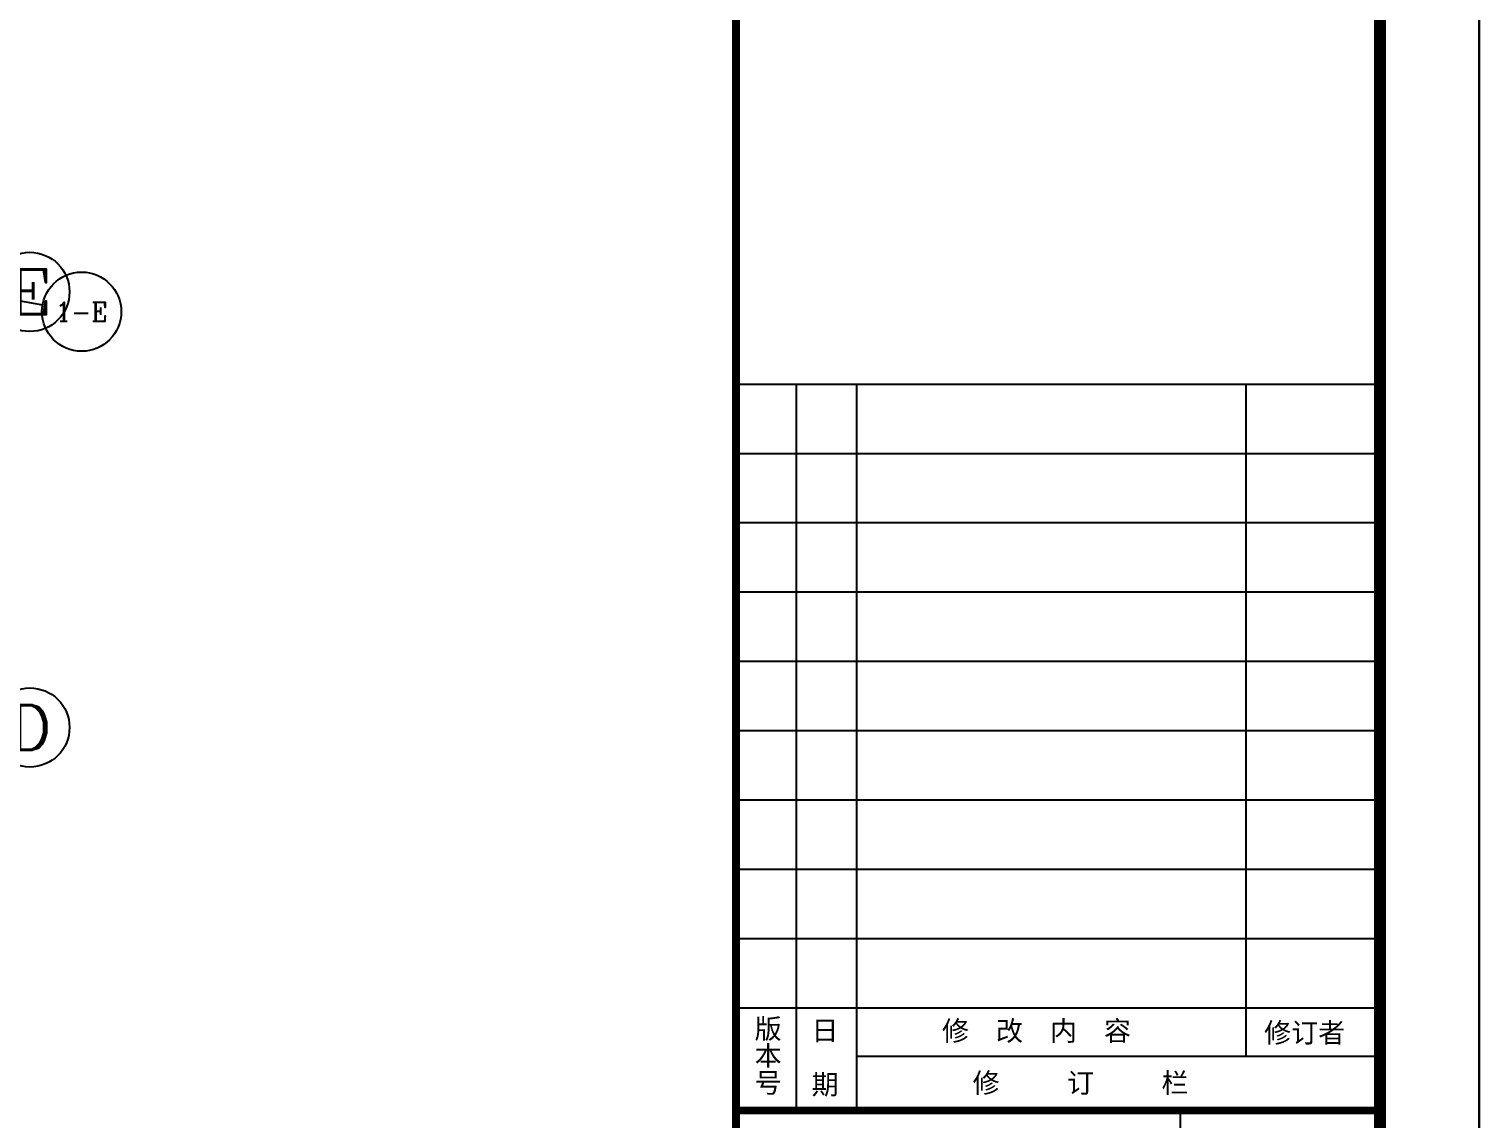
# Model space of a CAD drawing. Header units: millimetres. Extents: x 12325263 to 13848842, y -1463133 to 573208.
# Drawn here: x 12626884 to 12648842, y -1123619 to -1107104 of the extents above; entities that cross this region are included whole.
import ezdxf
from ezdxf.enums import TextEntityAlignment as Align

# ---------------------------------------------------------------- set-up
doc = ezdxf.new("R2010")
doc.units = ezdxf.units.MM
doc.header["$LTSCALE"] = 1000
for name, color, linetype in [('A_WALL(防火墙)', 151, 'Continuous'), ('AXIS', 3, 'Continuous'), ('AXIS_TEXT', 7, 'Continuous'), ('PUB_HATCH', 8, 'Continuous'), ('TITEXT', 7, 'Continuous'), ('TITLIN', 7, 'Continuous'), ('TITLIN1', 7, 'Continuous'), ('图框层', 3, 'Continuous')]:
    doc.layers.add(name, color=color, linetype=linetype)
doc.styles.add('_TCH_AXIS', font='COMPLEX', dxfattribs={"bigfont": 'GBCBIG'})
doc.styles.add('ACHT', font='simhei.ttf')
doc.styles.add('COMPLEX', font='COMPLEX')
doc.styles.add('TITXC', font='simhei.ttf')
doc.styles.add('TITXH', font='')
doc.styles.add('TITXV', font='', dxfattribs={"width": 0.7})
doc.styles.get('TITXH').set_extended_font_data('@SimSun')
doc.styles.get('TITXV').set_extended_font_data('SimSun')

# ---------------------------------------------------------------- blocks, each defined once
blk = doc.blocks.new('TITLEA0')
at = {"layer": 'TITLIN'}
for p, q in [((-6500, 28871), (0, 28871)), ((-5892, 28871), (-5892, 21532)), ((-5284, 28871), (-5284, 21532)), ((-1355, 28871), (-1355, 22083)), ((-6500, 28171), (0, 28171)), ((-6500, 27471), (0, 27471)), ((-6500, 26771), (0, 26771)), ((-6500, 26071), (0, 26071)), ((-6500, 25371), (0, 25371)), ((-6500, 24671), (0, 24671)), ((-6500, 23971), (0, 23971)), ((-6500, 23271), (0, 23271)), ((-6500, 22571), (0, 22571)), ((-5284, 22083), (-47, 22083))]:
    blk.add_line(p, q, dxfattribs=at)
at = {"layer": 'TITLIN', "const_width": 80}
blk.add_lwpolyline([(-6500, 78726), (-6500, 21532)], dxfattribs=at)
at = {"layer": 'TITEXT', "style": 'TITXH'}
for s, p in [('版本号', (-6280, 22499)), ('日  期', (-5706, 22481))]:
    blk.add_text(s, height=200, rotation=270, dxfattribs=at).set_placement(p)
at = {"layer": 'TITEXT', "style": 'TITXV'}
for s, p in [('修  改  内  容', (-4421, 22238)), ('修订者', (-1169, 22219)), ('修     订     栏', (-4112, 21712))]:
    blk.add_text(s, height=200, dxfattribs=at).set_placement(p)
blk = doc.blocks.new('横向图框_A0')
at = {"layer": 'TITLIN', "const_width": 0.8}
for points in [[(1114, 234.12), (1114, 10)], [(1114, 234.12), (1179, 234.12)]]:
    blk.add_lwpolyline(points, dxfattribs=at)
at = {"layer": 'TITLIN1'}
blk.add_lwpolyline([(0, 0), (1189, 0), (1189, 841), (0, 841)], close=True, dxfattribs=at)
at = {"layer": 'TITLIN1', "const_width": 1.2}
blk.add_lwpolyline([(25, 10), (1179, 10), (1179, 831), (25, 831)], close=True, dxfattribs=at)
blk.add_lwpolyline([(25, 10), (1179, 10), (1179, 831), (25, 831)], close=True, dxfattribs=at)
at = {"layer": '图框层'}
blk.add_line((1158.86, 214.12), (1158.86, 234.12), dxfattribs=at)
at = {"xscale": 0.01, "yscale": 0.01, "zscale": 0.01}
blk.add_blockref('TITLEA0', (1179, 18.79), dxfattribs=at)
at = {"style": 'TITXV', "width": 0.8}
for tag, p in [('智能化', (9.38, 781)), ('暖通', (3.13, 781)), ('给排水', (15.63, 705)), ('建筑', (3.13, 705)), ('结构', (9.38, 705)), ('电气', (21.88, 705))]:
    blk.add_attdef(tag, text='', height=2.5, rotation=90, dxfattribs=at).set_placement(p, align=Align.MIDDLE_CENTER)
for tag, height, style, p in [('总工程师', 3, 'ACHT', (1143.11, 210.3)), ('审定', 3, 'ACHT', (1143.11, 202.3)), ('审核', 3, 'ACHT', (1143.11, 194.3)), ('设计总负责人1', 3, 'ACHT', (1143.11, 186.3)), ('设计总负责人2', 3, 'ACHT', (1143.11, 178.3)), ('设计总负责人3', 3, 'ACHT', (1143.11, 170.3)), ('专业负责人1', 3, 'ACHT', (1143.11, 162.3)), ('专业负责人2', 3, 'ACHT', (1143.11, 154.3)), ('专业负责人3', 3, 'ACHT', (1143.11, 146.3)), ('校核1', 3, 'ACHT', (1143.11, 138.3)), ('校核2', 3, 'ACHT', (1143.11, 130.3)), ('设计1', 3, 'ACHT', (1143.11, 122.3)), ('设计2', 3, 'ACHT', (1143.11, 114.3)), ('工程编号', 3, 'TITXC', (1142.31, 74.79)), ('专业', 3, 'TITXC', (1170.43, 74.79)), ('设计阶段', 3, 'TITXC', (1155.54, 67.78)), ('图号', 5, 'TITXC', (1140.34, 32.75)), ('出图日期', 3, 'ACHT', (1144.35, 24.29))]:
    blk.add_attdef(tag, text='', height=height, dxfattribs=dict(style=style)).set_placement(p, align=Align.MIDDLE_CENTER)
at = {"style": 'TITXC', "flags": 1}
for tag, height, p in [('建设单位', 3, (1149.82, 102.29)), ('工程名称', 3, (1149.82, 86.29)), ('图纸名称', 5, (1149.82, 51.04))]:
    blk.add_attdef(tag, text='', height=height, dxfattribs=at).set_placement(p, align=Align.MIDDLE_CENTER)
at = {"style": 'ACHT', "width": 0.8}
for tag, p in [('版本号', (1172.76, 32.79)), ('序号', (1172.76, 24.29))]:
    blk.add_attdef(tag, text='', height=3, dxfattribs=at).set_placement(p, align=Align.MIDDLE_CENTER)
blk = doc.blocks.new('*U20')
blk.add_blockref('横向图框_A0', (0, 0))
blk = doc.blocks.new('A$C15443CC7')
at = {"xscale": 150, "yscale": 150, "zscale": 150}
blk.add_blockref('*U20', (0, 0), dxfattribs=at)
blk = doc.blocks.new('_AXISO')
blk.add_circle((0, 0), 0.5)
at = {"layer": 'AXIS_TEXT', "style": 'COMPLEX', "width": 1.041667}
blk.add_attdef('A', text='', height=0.56, dxfattribs=at).set_placement((-0.25, -0.28), (0.25, -0.28), align=Align.FIT)
blk = doc.blocks.new('asdfadfgsdg')
at = {"layer": 'AXIS'}
blk.add_line((17319.1, 30666.9), (23446, 29591.2), dxfattribs=at)
ref = blk.add_blockref('_AXISO', (24037, 29487.4), dxfattribs=dict(at, xscale=1200, yscale=1200, zscale=1200))
ref.add_attrib('A', '1-E', dxfattribs={"layer": 'AXIS_TEXT', "height": 290.39, "style": '_TCH_AXIS'}).set_placement((23642.9, 29342.2), (24431.1, 29342.2), align=Align.FIT)
blk = doc.blocks.new('qlzw')
at = {"layer": 'AXIS'}
ref = blk.add_blockref('_AXISO', (12493466.8, 1020789.8), dxfattribs=dict(at, xscale=1200, yscale=1200, zscale=1200))
ref.add_attrib('A', 'E', dxfattribs={"layer": 'AXIS_TEXT', "height": 678.8, "style": '_TCH_AXIS', "width": 1.3125}).set_placement((12493127.4, 1020450.3), (12493806.2, 1020450.3), align=Align.FIT)
ref = blk.add_blockref('_AXISO', (12493466.8, 1014189.8), dxfattribs=dict(at, xscale=1200, yscale=1200, zscale=1200))
ref.add_attrib('A', 'D', dxfattribs={"layer": 'AXIS_TEXT', "height": 678.8, "style": '_TCH_AXIS', "width": 1.235294}).set_placement((12493127.4, 1013850.3), (12493806.2, 1013850.3), align=Align.FIT)

msp = doc.modelspace()

# ---------------------------------------------------------------- linework, layer by layer
at = {"layer": 'PUB_HATCH'}
msp.add_lwpolyline([(12468841.6, -983133), (12648841.6, -983133), (12648841.6, -1213133), (12468841.6, -1213133)], close=True, dxfattribs=at)

# ---------------------------------------------------------------- block references
for name, p in [('A$C15443CC7', (12470491.6, -1158608)), ('asdfadfgsdg', (12603643.4, -1140874))]:
    msp.add_blockref(name, p)
at = {"layer": 'A_WALL(防火墙)'}
msp.add_blockref('qlzw', (133430, -2131876.5), dxfattribs=at)

doc.saveas('drawing.dxf')
